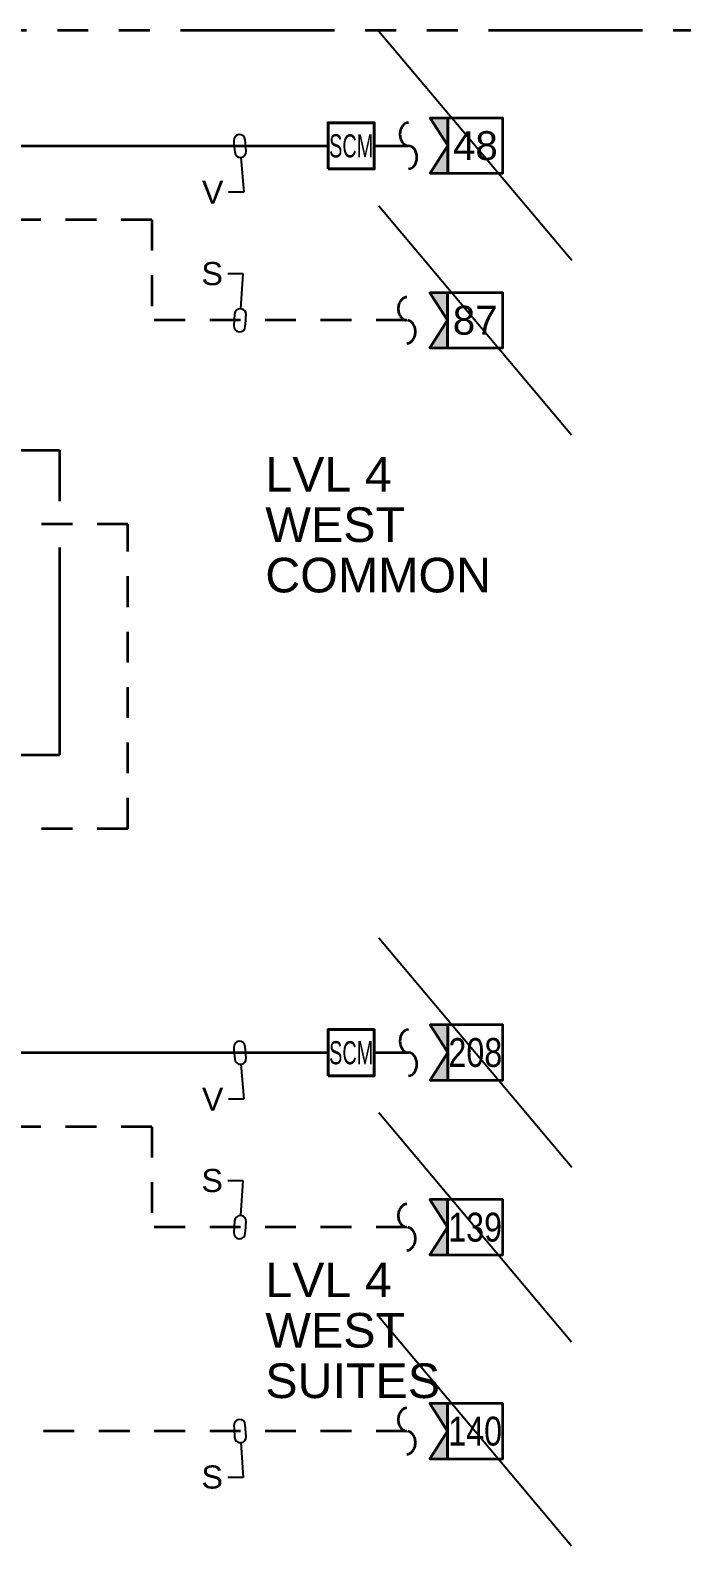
# Model space of a CAD drawing. Header units: inches. Extents: x 84 to 207, y -12 to 77.
# Drawn here: x 128.4 to 131.05, y 24.32 to 30.47 of the extents above; entities that cross this region are included whole.
import ezdxf
from ezdxf import colors
from ezdxf.entities.mleader import LeaderData, LeaderLine
from ezdxf.enums import TextEntityAlignment as Align
from ezdxf.math import Vec2, Vec3

# ---------------------------------------------------------------- set-up
doc = ezdxf.new("R2010")
doc.units = ezdxf.units.IN
doc.header["$MEASUREMENT"] = 0
doc.set_wipeout_variables(frame=1)
doc.linetypes.add('HIDDEN2', pattern=[0.1875, 0.125, -0.0625])
doc.linetypes.add('PHANTOM2', pattern=[1.25, 0.625, -0.125, 0.125, -0.125, 0.125, -0.125])
for name, color, linetype, lineweight in [('F-ALRM-DTCT', 23, 'Continuous', 40), ('F-ALRM-WIRE', 6, 'Continuous', 35), ('F-ALRM-WIRE-DTCT', 151, 'Continuous', 35), ('F-ALRM-WIRE-INDC', 3, 'Continuous', 35), ('F-ALRM-WIRE-SPKR', 221, 'HIDDEN2', 35), ('F-ANNO-DTCT', 151, 'Continuous', 25), ('F-ANNO-DTCT-ADDR', 143, 'Continuous', 25), ('F-ANNO-DTCT-DESC', 150, 'Continuous', 25), ('F-ANNO-DTCT-NOTE', 140, 'Continuous', 25), ('F-ANNO-KEYN', 7, 'Continuous', 25), ('F-ANNO-TEXT', 7, 'Continuous', 25), ('F-ANNO-WIPE', 7, 'Continuous', 0)]:
    doc.layers.add(name, color=color, linetype=linetype, lineweight=lineweight)
doc.styles.add('Annotative', font='arial.ttf')
doc.styles.add('Body', font='', dxfattribs={"height": 0.09375})
doc.styles.add('MtXpl_Arial_Narrow', font='arial.ttf')
doc.styles.get("Standard").update_dxf_attribs({"font": 'arial.ttf'})
doc.styles.get('Body').set_extended_font_data('Arial Narrow')

# ---------------------------------------------------------------- blocks, each defined once
blk = doc.blocks.new('*U120')
at = {"color": 0, "linetype": 'ByBlock', "lineweight": -2}
for points in [[(0, 0.1557), (-0.0833, 0.3)], [(0, 0.1557), (0.0833, 0.3)], [(0.0833, 0.3), (1.7917, 0.3)]]:
    blk.add_lwpolyline(points, dxfattribs=at)
blk = doc.blocks.new('TML-LEFT')
at = {"layer": 'F-ALRM-WIRE'}
h = blk.add_hatch(color=256, dxfattribs=at)
h.dxf.hatch_style = 1
h.paths.add_polyline_path([(0.0717, 0.1119), (0, 0.1119), (0.0717, 0), (0, -0.1119), (0.0717, -0.1119)])
for points in [[(0.0717, 0.1119), (0, 0.1119), (0.0717, 0), (0, -0.1119), (0.0717, -0.1119)], [(0.0717, -0.1119), (0.2956, -0.1119), (0.2956, 0.1119), (0.0717, 0.1119)]]:
    blk.add_lwpolyline(points, close=True, dxfattribs=at)
at = {"style": 'Annotative'}
blk.add_attdef('#', text='', height=0.1172, dxfattribs=at).set_placement((0.1837, 0), align=Align.MIDDLE_CENTER)
blk = doc.blocks.new('*U86')
at = {"color": 0}
for centre, major_axis in [((-0.046875, 0), (-0.046875, 0)), ((0.046875, 0), (0.046875, 0))]:
    blk.add_ellipse(centre, major_axis=major_axis, ratio=0.7409255, start_param=0, end_param=3.14159265, dxfattribs=at)
blk = doc.blocks.new('*U85')
at = {"color": 0}
for centre, major_axis in [((-0.046875, 0), (-0.046875, 0)), ((0.046875, 0), (0.046875, 0))]:
    blk.add_ellipse(centre, major_axis=major_axis, ratio=0.7409255, start_param=0, end_param=3.14159265, dxfattribs=at)
blk = doc.blocks.new('WireTagLoop')
at = {"color": 0, "linetype": 'ByBlock', "lineweight": -2}
blk.add_lwpolyline([(-0.5, 0.5, 0.999484), (-0.5, -0.5), (0.5, -0.5, 0.999484), (0.5, 0.5, 0.000258)], format="xyb", close=True, dxfattribs=at)
blk = doc.blocks.new('*U70')
at = {"color": 0, "linetype": 'ByBlock', "lineweight": -2, "style": 'Body', "flags": 9}
for tag, p in [('POINTTYPE', (-0.0369, -0.0525)), ('ELEVATION', (-0.0369, -0.0669)), ('WIREDROP', (-0.0369, -0.0787))]:
    blk.add_attdef(tag, p, '', height=0.00937, dxfattribs=at)
at = {"layer": 'F-ANNO-DTCT-ADDR', "style": 'Body', "flags": 8}
blk.add_attdef('ADDRESS', text='', height=0.0938, dxfattribs=at).set_placement((0, -0.1239), align=Align.TOP_RIGHT)
at = {"layer": 'F-ANNO-DTCT-DESC', "lineweight": 30, "flags": 104}
blk.add_attdef('DESCRIPTION', text='', height=0.0938, dxfattribs=at).set_placement((0.1491, -0.1239), align=Align.TOP_RIGHT)
at = {"layer": 'F-ANNO-DTCT-NOTE', "lineweight": 25, "flags": 104}
blk.add_attdef('NOTES', text='', height=0.0938, dxfattribs=at).set_placement((-0.1509, 0.1641), align=Align.TOP_RIGHT)
at = {"layer": 'F-ANNO-DTCT-NOTE', "lineweight": 25, "style": 'Body'}
blk.add_attdef('NOTE', text='', height=0.0938, dxfattribs=at).set_placement((-0.1509, 0.1641), align=Align.TOP_RIGHT)
at = {"linetype": 'ByBlock', "lineweight": -2, "ltscale": 0.5}
blk.add_wipeout([(-0.0938, 0), (0.0938, 0), (0.0938, 0.1875), (-0.0938, 0.1875)], dxfattribs=at).dxf.layer = 'F-ANNO-WIPE'
at = {"color": 0, "linetype": 'ByBlock', "lineweight": -2, "ltscale": 0.5}
blk.add_lwpolyline([(-0.0938, 0), (0.0938, 0), (0.0938, 0.1875), (-0.0938, 0.1875)], close=True, dxfattribs=at)
at = {"color": 0, "linetype": 'ByBlock', "lineweight": -2, "style": 'Body', "flags": 8}
blk.add_attdef('DEVICE_TYPE', text='', height=0.0938, dxfattribs=at).set_placement((0, 0.0938), align=Align.MIDDLE)
at = {"color": 0, "linetype": 'ByBlock', "lineweight": -2, "style": 'Body'}
for tag, p, flags in [('WIRE', (0, 0.0938), 11), ('RISER', (0, 0.0938), 11), ('DEVTYPE', (-0.0369, -0.0386), 9)]:
    blk.add_attdef(tag, p, '', height=0.00937, dxfattribs=dict(at, flags=flags))
at = {"layer": 'F-ANNO-DTCT', "lineweight": 25, "style": 'Body', "flags": 8}
blk.add_attdef('WP', text='', height=0.0938, dxfattribs=at).set_placement((0.1886, 0.1733), align=Align.MIDDLE)
blk.add_attdef('WG', text='', height=0.0938, dxfattribs=at).set_placement((-0.1873, 0.0485), align=Align.MIDDLE_CENTER)
blk = doc.blocks.new('*U72')
at = {"color": 0, "linetype": 'ByBlock', "lineweight": -2}
for points in [[(0, 0.1557), (-0.0833, 0.3)], [(0, 0.1557), (0.0833, 0.3)], [(0.0833, 0.3), (0.375, 0.3)]]:
    blk.add_lwpolyline(points, dxfattribs=at)

msp = doc.modelspace()

# ---------------------------------------------------------------- linework, layer by layer
at = {"layer": 'Defpoints', "color": 1}
for p, q in [((129.8164, 29.7559), (130.5993, 28.8258)), ((129.8164, 26.0744), (130.5993, 25.1443)), ((129.8164, 25.2464), (130.5993, 24.3163))]:
    msp.add_line(p, q, dxfattribs=at)
at = {"layer": 'F-ALRM-WIRE-DTCT', "color": 251, "linetype": 'PHANTOM2', "true_color": 0x636466}
msp.add_line((119.0119, 30.4679), (147.5653, 30.4679), dxfattribs=at)
at = {"layer": 'F-ALRM-WIRE-INDC'}
for p, q in [((128.5204, 28.7632), (128.5204, 28.5564)), ((128.5204, 28.3689), (128.5204, 27.5272))]:
    msp.add_line(p, q, dxfattribs=at)
at = {"layer": 'F-ALRM-WIRE-SPKR'}
msp.add_line((128.7978, 27.2267), (128.7978, 28.4627), dxfattribs=at)
for points in [[(128.8954, 29.6986), (119.6141, 29.6986)], [(128.8954, 29.6986), (128.8954, 29.2909)], [(129.9305, 29.2909), (128.8954, 29.2909)], [(128.7978, 28.4627), (119.2429, 28.4627)], [(128.7978, 27.2267), (125.4743, 27.2267)], [(128.8954, 26.0173), (119.6141, 26.0173)], [(128.8954, 26.0173), (128.8954, 25.6094)], [(129.9305, 25.6093), (128.8954, 25.6094)], [(129.9305, 24.7814), (119.2429, 24.7814)]]:
    msp.add_lwpolyline(points, dxfattribs=at)

# ---------------------------------------------------------------- block references
at = {"layer": 'F-ALRM-WIRE-INDC', "rotation": 90}
for p in [(129.937, 29.9991), (129.937, 26.3178)]:
    msp.add_blockref('*U85', p, dxfattribs=at)
at = {"layer": 'F-ALRM-WIRE-INDC'}
for name, p in [('*U120', (128.1454, 29.6991)), ('*U72', (128.1454, 28.4632)), ('*U72', (128.1454, 27.2272)), ('*U120', (128.1454, 26.0178))]:
    msp.add_blockref(name, p, dxfattribs=at)
at = {"layer": 'F-ALRM-WIRE-SPKR', "rotation": 90}
for p in [(129.9305, 29.2909), (129.9305, 25.6094), (129.9305, 24.7814)]:
    msp.add_blockref('*U86', p, dxfattribs=at)
at = {"layer": 'F-ANNO-KEYN'}
for p, values in [((130.025, 29.9998), {'#': '48'}), ((130.0242, 29.2909), {'#': '87'})]:
    msp.add_blockref('TML-LEFT', p, dxfattribs=at).add_auto_attribs(values)
ref = msp.add_blockref('TML-LEFT', (130.025, 26.3185), dxfattribs=at)
ref.add_attrib('#', '208', dxfattribs={"layer": '0', "height": 0.1172, "style": 'Annotative', "width": 0.8}).set_placement((130.2086, 26.3185), align=Align.MIDDLE_CENTER)
ref = msp.add_blockref('TML-LEFT', (130.0242, 25.6094), dxfattribs=at)
ref.add_attrib('#', '139', dxfattribs={"layer": '0', "height": 0.1172, "style": 'Annotative', "width": 0.8}).set_placement((130.2079, 25.6094), align=Align.MIDDLE_CENTER)
ref = msp.add_blockref('TML-LEFT', (130.0242, 24.7814), dxfattribs=at)
ref.add_attrib('#', '140', dxfattribs={"layer": '0', "height": 0.1172, "style": 'Annotative', "width": 0.8}).set_placement((130.2079, 24.7814), align=Align.MIDDLE_CENTER)

# ---------------------------------------------------------------- texts
at = {"layer": 'F-ANNO-TEXT', "color": 8, "true_color": 0x808080, "style": 'MtXpl_Arial_Narrow'}
for s, p in [('LVL 4', (129.356, 28.5957)), ('WEST', (129.356, 28.3909)), ('COMMON', (129.356, 28.1861)), ('LVL 4', (129.356, 25.3252)), ('WEST', (129.356, 25.1204)), ('SUITES', (129.356, 24.9156))]:
    msp.add_text(s, height=0.14062, dxfattribs=at).set_placement(p)

# ---------------------------------------------------------------- leaders
at = {"layer": 'F-ALRM-WIRE-INDC'}
ml = msp.add_multileader_mtext('Standard', dxfattribs=at)
ml.set_content('V', color=256, style='MtXpl_Arial_Narrow')
ml.set_leader_properties(color=256, linetype='Continuous')
ml.set_arrow_properties(name='WireTagLoop')
ml.build(insert=Vec2(0, 0))
ml.multileader.update_dxf_attribs({"text_left_attachment_type": 2, "text_right_attachment_type": 2, "text_bottom_attachment_type": 2, "dogleg_length": 0.0625, "arrow_head_size": 0.0469})
ctx = ml.context
ctx.base_point, ctx.char_height, ctx.arrow_head_size, ctx.landing_gap_size, ctx.plane_origin = Vec3(129.0803, 29.8108), 0.0938, 0.0469, 0.02, Vec3(87.1377, 32.1042)
ctx.left_attachment, ctx.right_attachment, ctx.top_attachment, ctx.text_align_type = 2, 2, 2, 2
notes = []
notes.append((ctx, [(0, (1, 1, 0), (129.2686, 29.8108), (-1, 0), 0.0625, [(0, [(129.2532, 29.9986)], 0, [])])]))
ctx.mtext.insert, ctx.mtext.alignment, ctx.mtext.flow_direction = Vec3(129.1861, 29.8576), 3, 5
ml = msp.add_multileader_mtext('Standard', dxfattribs=at)
ml.set_content('V', color=256, style='MtXpl_Arial_Narrow')
ml.set_leader_properties(color=256, linetype='Continuous')
ml.set_arrow_properties(name='WireTagLoop')
ml.build(insert=Vec2(0, 0))
ml.multileader.update_dxf_attribs({"text_left_attachment_type": 2, "text_right_attachment_type": 2, "text_bottom_attachment_type": 2, "dogleg_length": 0.0625, "arrow_head_size": 0.0469})
ctx = ml.context
ctx.base_point, ctx.char_height, ctx.arrow_head_size, ctx.landing_gap_size, ctx.plane_origin = Vec3(129.0803, 26.1292), 0.0938, 0.0469, 0.02, Vec3(87.1377, 28.4227)
ctx.left_attachment, ctx.right_attachment, ctx.top_attachment, ctx.text_align_type = 2, 2, 2, 2
notes.append((ctx, [(0, (1, 1, 0), (129.2686, 26.1292), (-1, 0), 0.0625, [(0, [(129.2532, 26.3171)], 0, [])])]))
ctx.mtext.insert, ctx.mtext.alignment, ctx.mtext.flow_direction = Vec3(129.1861, 26.1761), 3, 5
at = {"layer": 'F-ALRM-WIRE-SPKR'}
ml = msp.add_multileader_mtext('Standard', dxfattribs=at)
ml.set_content('S', color=256, style='MtXpl_Arial_Narrow')
ml.set_leader_properties(color=256, linetype='Continuous')
ml.set_arrow_properties(name='WireTagLoop')
ml.build(insert=Vec2(0, 0))
ml.multileader.update_dxf_attribs({"text_left_attachment_type": 2, "text_right_attachment_type": 2, "text_bottom_attachment_type": 2, "dogleg_length": 0.0625, "arrow_head_size": 0.0469})
ctx = ml.context
ctx.base_point, ctx.char_height, ctx.arrow_head_size, ctx.landing_gap_size, ctx.plane_origin = Vec3(129.0895, 29.4787), 0.0938, 0.0469, 0.02, Vec3(87.1377, 42.609)
ctx.left_attachment, ctx.right_attachment, ctx.top_attachment, ctx.text_align_type = 2, 2, 2, 2
notes.append((ctx, [(0, (1, 1, 0), (129.2666, 29.4787), (-1, 0), 0.0625, [(0, [(129.2532, 29.2909)], 0, [])])]))
ctx.mtext.insert, ctx.mtext.alignment, ctx.mtext.flow_direction = Vec3(129.1841, 29.5272), 3, 5
ml = msp.add_multileader_mtext('Standard', dxfattribs=at)
ml.set_content('S', color=256, style='MtXpl_Arial_Narrow')
ml.set_leader_properties(color=256, linetype='Continuous')
ml.set_arrow_properties(name='WireTagLoop')
ml.build(insert=Vec2(0, 0))
ml.multileader.update_dxf_attribs({"text_left_attachment_type": 2, "text_right_attachment_type": 2, "text_bottom_attachment_type": 2, "dogleg_length": 0.0625, "arrow_head_size": 0.0469})
ctx = ml.context
ctx.base_point, ctx.char_height, ctx.arrow_head_size, ctx.landing_gap_size, ctx.plane_origin = Vec3(129.0895, 25.7972), 0.0938, 0.0469, 0.02, Vec3(87.1377, 38.9275)
ctx.left_attachment, ctx.right_attachment, ctx.top_attachment, ctx.text_align_type = 2, 2, 2, 2
notes.append((ctx, [(0, (1, 1, 0), (129.2666, 25.7972), (-1, 0), 0.0625, [(0, [(129.2532, 25.6094)], 0, [])])]))
ctx.mtext.insert, ctx.mtext.alignment, ctx.mtext.flow_direction = Vec3(129.1841, 25.8457), 3, 5
ml = msp.add_multileader_mtext('Standard', dxfattribs=at)
ml.set_content('S', color=256, style='MtXpl_Arial_Narrow')
ml.set_leader_properties(color=256, linetype='Continuous')
ml.set_arrow_properties(name='WireTagLoop')
ml.build(insert=Vec2(0, 0))
ml.multileader.update_dxf_attribs({"text_left_attachment_type": 2, "text_right_attachment_type": 2, "text_bottom_attachment_type": 2, "dogleg_length": 0.0625, "arrow_head_size": 0.0469})
ctx = ml.context
ctx.base_point, ctx.char_height, ctx.arrow_head_size, ctx.landing_gap_size, ctx.plane_origin = Vec3(129.0895, 24.5935), 0.0938, 0.0469, 0.02, Vec3(87.1377, 26.887)
ctx.left_attachment, ctx.right_attachment, ctx.top_attachment, ctx.text_align_type = 2, 2, 2, 2
notes.append((ctx, [(0, (1, 1, 0), (129.2666, 24.5935), (-1, 0), 0.0625, [(0, [(129.2532, 24.7814)], 0, [])])]))
ctx.mtext.insert, ctx.mtext.alignment, ctx.mtext.flow_direction = Vec3(129.1841, 24.642), 3, 5
for ctx, leaders in notes:
    for number, flags, end, landing, length, lines in leaders:
        leader = LeaderData()
        leader.index, (leader.has_last_leader_line, leader.has_dogleg_vector, leader.attachment_direction) = number, flags
        leader.last_leader_point, leader.dogleg_vector, leader.dogleg_length = Vec3(end), Vec3(landing), length
        for number, points, colour, breaks in lines:
            line = LeaderLine()
            line.index, line.vertices, line.color, line.breaks = number, Vec3.list(points), colors.encode_raw_color(colour), breaks
            leader.lines.append(line)
        ctx.leaders.append(leader)

# ---------------------------------------------------------------- next in the draw order: block references
at = {"layer": 'F-ALRM-DTCT'}
ref = msp.add_blockref('*U70', (129.7047, 29.9051), dxfattribs=at)
ref.add_attrib('DEVICE_TYPE', 'SCM', dxfattribs={"layer": '0', "color": 0, "linetype": 'ByBlock', "lineweight": -2, "height": 0.09375, "style": 'Body', "width": 0.75}).set_placement((129.7047, 29.9989), align=Align.MIDDLE)
ref = msp.add_blockref('*U70', (129.7047, 26.2238), dxfattribs=at)
ref.add_attrib('DEVICE_TYPE', 'SCM', dxfattribs={"layer": '0', "color": 0, "linetype": 'ByBlock', "lineweight": -2, "height": 0.09375, "style": 'Body', "width": 0.75}).set_placement((129.7047, 26.3176), align=Align.MIDDLE)

# ---------------------------------------------------------------- next in the draw order: linework, layer by layer
at = {"layer": 'Defpoints', "color": 1}
for p, q in [((129.8172, 30.4649), (130.6, 29.5348)), ((129.8172, 26.7835), (130.6, 25.8534))]:
    msp.add_line(p, q, dxfattribs=at)

doc.saveas('drawing.dxf')
